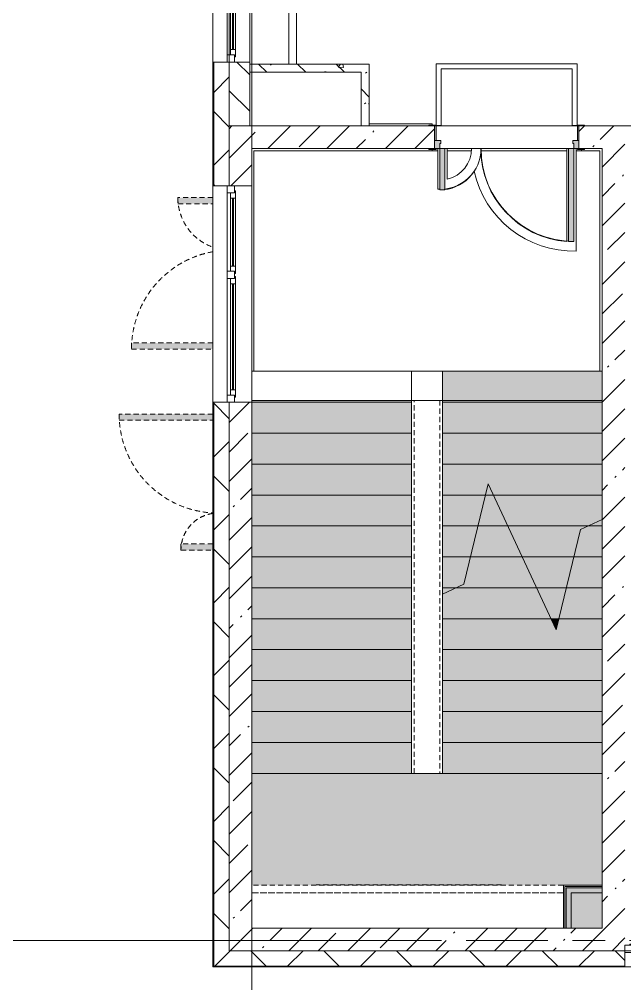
# Model space of a CAD drawing. Header units: millimetres. Extents: x 39815 to 261742, y -8553 to 29000.
# Drawn here: x 132584 to 138462, y -420 to 8935 of the extents above; entities that cross this region are included whole.
import ezdxf

# ---------------------------------------------------------------- set-up
doc = ezdxf.new("R2010")
doc.units = ezdxf.units.MM
doc.linetypes.add('200_ШТРИХ__ш1_п0_6_', pattern=[80, 50, -30])
doc.linetypes.add('Осевая', pattern=[1587.5, 317.5, -238.125, 793.75, -238.125])
for name, color, linetype, lineweight in [('A-DETL-MBND', 7, '200_ШТРИХ__ш1_п0_6_', 9), ('A-GLAZ-2', 7, 'Continuous', 5), ('A-WALL-2', 7, 'Continuous', 9), ('A-WALL-4', 7, 'Continuous', 5), ('I-WALL-3', 7, 'Continuous', 5), ('S-STRS', 7, 'Continuous', 5), ('S-STRS-MBND', 7, 'Continuous', 5), ('Оси', 7, 'Continuous', 9), ('Оси-2', 7, 'Осевая', 9)]:
    doc.layers.add(name, color=color, linetype=linetype, lineweight=lineweight)
for name, color, linetype, lineweight, true_color in [('A-DOOR-2', 7, 'Continuous', 5, 0xaaaaaa), ('A-DOOR-3', 7, 'Continuous', 5, 0xe2e2e2), ('A-DOOR-FRAM-2', 7, 'Continuous', 5, 0xe2e2e2), ('A-DOOR-FRAM-3', 7, 'Continuous', 5, 0xaaaaaa), ('A-FLOR-1', 7, 'Continuous', 5, 0xaaaaaa), ('I-WALL-2', 7, 'Continuous', 9, 0xe7e7e7), ('I-WALL-5', 7, 'Continuous', 5, 0x787878)]:
    doc.layers.add(name, color=color, linetype=linetype, lineweight=lineweight, true_color=true_color)
doc.layers.add('S-STRS-1', color=7, linetype='Continuous', lineweight=5, true_color=0xd7cdc4, transparency=1)
pattern_1 = [(45, (134731.94, 0), (-353.5534, 353.5534), []), (135, (134731.94, 0), (-353.5534, -353.5534), [])]
pattern_2 = [(45, (134731.94, 0), (-285.123, 285.123), []), (45, (135017.06, 0), (-285.123, 285.123), [504.031, -100.806, 16.764, -84.042])]
pattern_3 = [(135, (134731.94, 0), (-377.17, -377.17), [533.4, -88.9, 17.78, -88.9]), (135, (134731.94, 376.94), (-377.17, -377.17), []), (50, (134731.94, 0), (637.645, -55.787), [66.675, -733.425]), (355, (134731.94, 0), (-123.35, 668.7), [53.34, -586.74]), (100.451, (134785.1, -4.65), (514.3, 612.91), [56.665, -623.315]), (46.184, (134731.94, 177.8), (948.78, -147.15), [100.01, -1100.14]), (96.636, (134811, 165.5), (830.91, 866), [85, -934.97]), (351.184, (134731.9, 177.8), (830.92, 865.99), [80.01, -880.11]), (21, (134820.84, 133.35), (530.65, -357.928), [66.675, -733.425]), (326, (134820.84, 133.35), (216.31, 644.66), [53.34, -586.74]), (71.451, (134865.06, 103.5), (746.96, 286.724), [56.665, -623.315]), (37.5, (134731.94, 0), (10.8105, 295.9426), [16.764, -562.864, 16.764, -578.866, -588.962]), (37.5, (134731.94, 0), (10.8105, 295.9426), [-1175.258, 16.764, -572.198]), (7.5, (134731.94, 0), (233.869, 350.632), [16.764, -322.834, 16.764, -549.529, -224.472]), (7.5, (134731.94, 0), (233.869, 350.632), [-905.89, 16.764, -207.708]), (327.5, (134533.7, 0), (474.568, -20.051), [16.764, -205.486, 16.764, -676.656, -920.115]), (327.5, (134533.7, 0), (474.568, -20.051), [-915.67, 16.764, -903.35]), (317.5, (134444.8, 0), (518.452, 88.993), [16.764, -272.16, 16.764, -443.738, -653.415]), (317.5, (134444.8, 0), (518.452, 88.993), [-749.427, 16.764, -636.65])]

# ---------------------------------------------------------------- blocks, each defined once
blk = doc.blocks.new('120_Окно_СКБ_1Ст - 120_Окно_СКБ_1Ст 900х2500_h_-V144-Общий план 2 этажа с размещением фрагментов 2_8-2_11')
at = {"layer": 'A-GLAZ-2'}
for p, q in [((-450, -127), (-450, -57)), ((-450, -57), (-380, -57)), ((450, -57), (-450, -57)), ((-380, -57), (-380, -127)), ((380, -87), (-380, -87)), ((-380, -87), (-380, -127)), ((-330, -137), (-330, -87)), ((330, -137), (330, -87)), ((380, -127), (380, -57)), ((380, -57), (450, -57)), ((380, -127), (380, -87)), ((450, -57), (450, -127)), ((-380, -127), (-450, -127)), ((-450, -127), (-430, -127)), ((-380, -127), (-400, -127)), ((-400, -127), (-400, -137)), ((-400, -137), (400, -137)), ((400, -137), (-400, -137)), ((-330, -107), (330, -107)), ((330, -117), (-330, -117)), ((450, -127), (380, -127)), ((400, -127), (380, -127)), ((400, -137), (400, -127)), ((430, -127), (450, -127))]:
    blk.add_line(p, q, dxfattribs=at)
blk = doc.blocks.new('110_Дверь_СКБ_2Ст - Д-1 Лестничная клетка EIS60-24280000-Общий план 2 этажа с размещением фрагментов 2_8-2_11')
at = {"layer": 'A-DOOR-3'}
for points in [[(-637.5, 1010), (-637.5, 110), (-587.5, 110), (-587.5, 1010)], [(612.5, 510), (612.5, 110), (662.5, 110), (662.5, 510)], [(712.5, 30), (697.5, 30), (697.5, -110), (712.5, -110)]]:
    blk.add_hatch(color=256, dxfattribs=at).paths.add_polyline_path(points)
h = blk.add_hatch(color=256, dxfattribs=at)
h.paths.add_polyline_path([(662.5, 110), (662.5, 60), (652.5, 60), (652.5, 30), (712.5, 30), (712.5, 110)])
h.paths.add_polyline_path([(-637.5, 110), (-687.5, 110), (-687.5, 30), (-627.5, 30), (-627.5, 60), (-637.5, 60)])
at = {"layer": 'A-DOOR-FRAM-2'}
for points in [[(-742.5, 118), (-742.5, 110), (-672.5, 110), (-672.5, 118)], [(697.5, 118), (697.5, 110), (767.5, 110), (767.5, 118)], [(-672.5, 30), (-687.5, 30), (-687.5, -110), (-672.5, -110)], [(-672.5, -110), (-742.5, -110), (-742.5, -118), (-672.5, -118)], [(697.5, -110), (697.5, -118), (767.5, -118), (767.5, -110)]]:
    blk.add_hatch(color=256, dxfattribs=at).paths.add_polyline_path(points)
at = {"layer": 'A-DOOR-2'}
for p, q in [((-637.5, 1010), (-637.5, 110)), ((-587.5, 1010), (-637.5, 1010)), ((-587.5, 110), (-587.5, 1010)), ((662.5, 510), (612.5, 510)), ((612.5, 510), (612.5, 110)), ((662.5, 110), (662.5, 510)), ((-637.5, 110), (-587.5, 110)), ((612.5, 110), (662.5, 110))]:
    blk.add_line(p, q, dxfattribs=at)
for centre, radius, start, end in [((-637.5, 110), 900, 0, 90), ((662.5, 110), 400, 90, 180)]:
    blk.add_arc(centre, radius, start, end, dxfattribs=at)
at = {"layer": 'A-DOOR-FRAM-3'}
for p, q in [((-672.5, 118), (-742.5, 118)), ((-742.5, 118), (-742.5, 110)), ((-742.5, 110), (-672.5, 110)), ((-637.5, 110), (-687.5, 110)), ((-687.5, 110), (-687.5, 30)), ((-672.5, 110), (-672.5, 118)), ((-637.5, 60), (-637.5, 110)), ((662.5, 110), (662.5, 60)), ((712.5, 110), (662.5, 110)), ((767.5, 118), (697.5, 118)), ((697.5, 118), (697.5, 110)), ((697.5, 110), (767.5, 110)), ((712.5, 30), (712.5, 110)), ((767.5, 110), (767.5, 118)), ((-687.5, 30), (-627.5, 30)), ((-672.5, 30), (-687.5, 30)), ((-687.5, 30), (-687.5, -110)), ((-672.5, -110), (-672.5, 30)), ((-627.5, 60), (-637.5, 60)), ((-627.5, 30), (-627.5, 60)), ((662.5, 60), (652.5, 60)), ((652.5, 60), (652.5, 30)), ((652.5, 30), (712.5, 30)), ((712.5, 30), (697.5, 30)), ((697.5, 30), (697.5, -110)), ((712.5, -110), (712.5, 30)), ((-672.5, -110), (-742.5, -110)), ((-742.5, -110), (-742.5, -118)), ((-742.5, -118), (-672.5, -118)), ((-687.5, -110), (-672.5, -110)), ((-672.5, -118), (-672.5, -110)), ((697.5, -110), (712.5, -110)), ((767.5, -110), (697.5, -110)), ((697.5, -110), (697.5, -118)), ((697.5, -118), (767.5, -118)), ((767.5, -118), (767.5, -110))]:
    blk.add_line(p, q, dxfattribs=at)
blk = doc.blocks.new('120_Окно_СКБ_2Ст - 120_Окно_СКБ_2Ст 2100х2500 _мал створка справа_-22445857-Общий план 2 этажа с размещением фрагментов 2_8-2_11')
at = {"layer": 'A-GLAZ-2'}
for p, q in [((-1050, -127), (-1050, -57)), ((-1050, -57), (-980, -57)), ((1050, -57), (-1050, -57)), ((-980, -57), (-980, -127)), ((150, -87), (-980, -87)), ((-980, -87), (-980, -127)), ((-930, -137), (-930, -87)), ((100, -137), (100, -87)), ((150, -127), (150, -57)), ((150, -57), (220, -57)), ((150, -127), (150, -87)), ((220, -57), (220, -127)), ((980, -87), (220, -87)), ((220, -87), (220, -127)), ((270, -137), (270, -87)), ((930, -137), (930, -87)), ((980, -127), (980, -57)), ((980, -57), (1050, -57)), ((980, -127), (980, -87)), ((1050, -57), (1050, -127)), ((-980, -127), (-1050, -127)), ((-1050, -127), (-1000, -127)), ((-980, -127), (-1000, -127)), ((-1000, -127), (-1000, -137)), ((-1000, -137), (170, -137)), ((170, -137), (-1000, -137)), ((-930, -107), (100, -107)), ((100, -117), (-930, -117)), ((220, -127), (150, -127)), ((170, -127), (150, -127)), ((170, -127), (200, -127)), ((170, -137), (170, -127)), ((220, -127), (200, -127)), ((200, -127), (200, -137)), ((200, -137), (1000, -137)), ((1000, -137), (200, -137)), ((270, -107), (930, -107)), ((930, -117), (270, -117)), ((1050, -127), (980, -127)), ((1000, -127), (980, -127)), ((1000, -127), (1050, -127)), ((1000, -137), (1000, -127))]:
    blk.add_line(p, q, dxfattribs=at)
blk = doc.blocks.new('120_Окно_СКБ_2Ст - 120_Окно_СКБ_2Ст 2100х2400 _мал створка справа_-22446225-Общий план 2 этажа с размещением фрагментов 2_8-2_11')
at = {"layer": 'A-GLAZ-2'}
for p, q in [((-1050, -127), (-1050, -57)), ((-1050, -57), (-980, -57)), ((1050, -57), (-1050, -57)), ((-980, -57), (-980, -127)), ((150, -87), (-980, -87)), ((-980, -87), (-980, -127)), ((-930, -137), (-930, -87)), ((100, -137), (100, -87)), ((150, -127), (150, -57)), ((150, -57), (220, -57)), ((150, -127), (150, -87)), ((220, -57), (220, -127)), ((980, -87), (220, -87)), ((220, -87), (220, -127)), ((270, -137), (270, -87)), ((930, -137), (930, -87)), ((980, -127), (980, -57)), ((980, -57), (1050, -57)), ((980, -127), (980, -87)), ((1050, -57), (1050, -127)), ((-980, -127), (-1050, -127)), ((-1050, -127), (-1000, -127)), ((-980, -127), (-1000, -127)), ((-1000, -127), (-1000, -137)), ((-1000, -137), (170, -137)), ((170, -137), (-1000, -137)), ((-930, -107), (100, -107)), ((100, -117), (-930, -117)), ((220, -127), (150, -127)), ((170, -127), (150, -127)), ((170, -127), (200, -127)), ((170, -137), (170, -127)), ((220, -127), (200, -127)), ((200, -127), (200, -137)), ((200, -137), (1000, -137)), ((1000, -137), (200, -137)), ((270, -107), (930, -107)), ((930, -117), (270, -117)), ((1050, -127), (980, -127)), ((1000, -127), (980, -127)), ((1000, -127), (1050, -127)), ((1000, -137), (1000, -127))]:
    blk.add_line(p, q, dxfattribs=at)
blk = doc.blocks.new('110_Дверь_СКБ_2Ст_Наружная - ДН-1_л__ Двухстворчатая 1350 х3200 _ЛК_ в свету с верхним остеклением 2-22796854-Общий план 2 этажа с размещением фрагментов 2_8-2_11')
at = {"layer": 'A-DETL-MBND'}
for points in [[(-715.5, 869), (-715.5, 79), (-655.5, 79), (-655.5, 869)], [(694.5, 419), (694.5, 79), (754.5, 79), (754.5, 419), (729.8, 419)]]:
    blk.add_hatch(color=256, dxfattribs=at).paths.add_polyline_path(points)
for p, q in [((-715.5, 869), (-715.5, 79)), ((-655.5, 869), (-715.5, 869)), ((-655.5, 79), (-655.5, 869)), ((754.5, 419), (694.5, 419)), ((694.5, 419), (694.5, 79)), ((754.5, 79), (754.5, 419))]:
    blk.add_line(p, q, dxfattribs=at)
for centre, radius, start, end in [((-715.5, -91), 960, 10.26296, 90), ((754.5, -91), 510, 90, 160.40155)]:
    blk.add_arc(centre, radius, start, end, dxfattribs=at)
blk = doc.blocks.new('110_Дверь_СКБ_2Ст_Наружная - ДН-3_л__ Двухстворчатая 1200 х3200 из подвала EI30-23666533-Общий план 2 этажа с размещением фрагментов 2_8-2_11')
at = {"layer": 'A-DETL-MBND'}
for points in [[(619.5, 989), (619.5, 79), (679.5, 79), (679.5, 989)], [(-640.5, 79), (-580.5, 79), (-580.5, 389), (-640.5, 389)]]:
    blk.add_hatch(color=256, dxfattribs=at).paths.add_polyline_path(points)
for p, q in [((679.5, 989), (619.5, 989)), ((619.5, 989), (619.5, 79)), ((679.5, 79), (679.5, 989)), ((-640.5, 389), (-640.5, 79)), ((-580.5, 389), (-640.5, 389)), ((-580.5, 79), (-580.5, 389))]:
    blk.add_line(p, q, dxfattribs=at)
for centre, radius, start, end in [((679.5, 29), 960, 90, 176.98148), ((-640.5, 29), 360, 8.16602, 90)]:
    blk.add_arc(centre, radius, start, end, dxfattribs=at)
blk = doc.blocks.new('Съемный металлический экран с перфорацией - E1-31419150-Общий план 2 этажа с размещением фрагментов 2_8-2_11')
at = {"layer": 'A-DETL-MBND'}
h = blk.add_hatch(dxfattribs=at)
h.set_pattern_fill('FP_177', color=256, style=0, pattern_type=2)
h.set_pattern_definition([(0, (-641.03, -520), (0, 254), [68.06, -371.882]), (60, (-514.03, -485.97), (-219.97, 127), [68.06, -371.882]), (120, (-480, -358.97), (-219.97, -127), [68.06, -371.88]), (30, (-572.97, -520), (-5e-05, 508), [68.06, -439.94]), (30, (-699.97, -300.03), (-5e-05, 508), [68.06, -439.94]), (150, (-641.03, -520), (-439.94, -254), [68.06, -439.94]), (150, (-514.03, -300.03), (-439.94, -254), [68.06, -439.94]), (90, (-480, -427.03), (-439.94, 254), [68.06, -439.94]), (90, (-734, -427.03), (-439.94, 254), [68.06, -439.94])])
h.paths.add_polyline_path([(1800, 15), (1800, 20), (0, 15)])
blk.add_line((1800, 20), (0, 20), dxfattribs=at)
blk = doc.blocks.new('Зашивка приборов отопления15 - Зашивка приборов отопления-33281080-Общий план 2 этажа с размещением фрагментов 2_8-2_11')
at = {"layer": 'A-DETL-MBND'}
for p, q in [((3135, 535), (110, 535)), ((3135, 460), (110, 460)), ((110, 460), (3135, 460))]:
    blk.add_line(p, q, dxfattribs=at)
blk = doc.blocks.new('Зашивка приборов отопления42 - Зашивка приборов отопления-33374801-Общий план 2 этажа с размещением фрагментов 2_8-2_11')
at = {"layer": 'A-WALL-4'}
for p, q in [((37471.9, 23439), (35371.9, 23439)), ((37471.9, 23079), (37471.9, 23439)), ((35371.9, 23079), (37471.9, 23079)), ((37471.9, 23079), (35371.9, 23079)), ((37471.9, 23004), (37471.9, 23079)), ((35371.9, 23004), (37471.9, 23004))]:
    blk.add_line(p, q, dxfattribs=at)

msp = doc.modelspace()

# ---------------------------------------------------------------- hatches: boundary and pattern name
at = {"layer": 'A-WALL-4'}
h = msp.add_hatch(dxfattribs=at)
h.set_pattern_fill('FP_61', color=256, style=0, pattern_type=2)
h.set_pattern_definition(pattern_1)
h.paths.add_polyline_path([(134621.9, -100), (134621.9, 5220), (134471.9, 5220), (134471.9, -100)])
h.paths.add_polyline_path([(134471.9, 7320), (134621.9, 7320), (134621.9, 8520), (134471.9, 8520), (134471.9, 7720.6)])
h.paths.add_polyline_path([(134621.9, 10620), (134621.9, 11520), (134471.9, 11520), (134471.9, 10620)])
h.paths.add_polyline_path([(134621.9, 13120), (134621.9, 15350), (134471.9, 15350), (134471.9, 13120)])
h = msp.add_hatch(dxfattribs=at)
h.set_pattern_fill('FP_71', color=256, style=0, pattern_type=2)
h.set_pattern_definition([(135, (134731.94, 0), (-176.7767, -176.7767), [])])
h.paths.add_polyline_path([(134821.9, 7900), (134821.9, 8520), (134621.9, 8520), (134621.9, 7900)])
h.paths.add_polyline_path([(134621.9, 10620), (134821.9, 10620), (134821.9, 10900), (134621.9, 10900)])
h.paths.add_polyline_path([(134679.1, 11400), (134821.9, 11400), (134821.9, 11520), (134621.9, 11520), (134621.9, 11400)])
h.paths.add_polyline_path([(134821.9, 13120), (134821.9, 14700), (134621.9, 14700), (134621.9, 13120)])
h = msp.add_hatch(dxfattribs=at)
h.set_pattern_fill('FP_61', color=256, style=0, pattern_type=2)
h.set_pattern_definition(pattern_1)
h.paths.add_polyline_path([(210431.9, -250), (210431.9, -100), (206291.9, -100), (206291.9, -250), (210201.6, -250)])
h.paths.add_polyline_path([(204105.3, -250), (205391.9, -250), (205391.9, -100), (201791.9, -100), (201791.9, -250), (201888.5, -250)])
h.paths.add_polyline_path([(195641.9, -250), (196791.9, -250), (196791.9, -100), (195641.9, -100)])
h.paths.add_polyline_path([(193541.9, -250), (193541.9, -100), (192791.9, -100), (192791.9, -250), (193021.1, -250)])
h.paths.add_polyline_path([(199891.9, -250), (200891.9, -250), (200891.9, -100), (199891.9, -100)])
h.paths.add_polyline_path([(191641.9, -250), (191891.9, -250), (191891.9, -100), (191141.9, -100), (191141.9, -250), (191358.4, -250)])
h.paths.add_polyline_path([(188033.2, -250), (188041.9, -250), (188041.9, -100), (186641.9, -100), (186641.9, -250), (187479, -250)])
h.paths.add_polyline_path([(182491.1, -250), (183541.9, -250), (183541.9, -100), (182141.9, -100), (182141.9, -250)])
h.paths.add_polyline_path([(179720, -250), (180041.9, -250), (180041.9, -100), (179668.3, -100), (179668.3, -250)])
h.paths.add_polyline_path([(177503.2, -250), (178768.3, -250), (178768.3, -100), (177391.9, -100), (177391.9, -250)])
h.paths.add_polyline_path([(168601.9, -250), (168601.9, -100), (167741.9, -100), (167741.9, -250), (168081.6, -250)])
h.paths.add_polyline_path([(169501.9, -250), (170621.9, -250), (170621.9, -100), (169501.9, -100)])
h.paths.add_polyline_path([(165310.5, -250), (165641.9, -250), (165641.9, -100), (163941.7, -100), (163941.7, -250), (164756.3, -250)])
h.paths.add_polyline_path([(172721.9, -250), (174291.9, -250), (174291.9, -100), (172721.9, -100)])
h.paths.add_polyline_path([(150841.9, -250), (151991.9, -250), (151991.9, -100), (150841.9, -100)])
h.paths.add_polyline_path([(160876.8, -250), (161141.7, -250), (161141.7, -100), (159541.9, -100), (159541.9, -250), (160322.6, -250)])
h.paths.add_polyline_path([(152891.9, -250), (153541.9, -250), (153541.9, -100), (152891.9, -100)])
h.paths.add_polyline_path([(156341.9, -250), (157441.9, -250), (157441.9, -100), (156341.9, -100)])
h.paths.add_polyline_path([(137600, -250), (138461.9, -250), (138461.9, -100), (134471.9, -100), (134471.9, -250)])
h.paths.add_polyline_path([(147741.9, -250), (147741.9, -100), (146391.9, -100), (146391.9, -250), (147575.8, -250)])
h.paths.add_polyline_path([(143291.9, -250), (143291.9, -100), (139361.9, -100), (139361.9, -250), (143142.1, -250)])
at = {"layer": 'I-WALL-2'}
for points in [[(138241.9, 460), (138241.9, 510), (137891.9, 510), (137891.9, 460), (138154.2, 460)], [(137941.9, 120), (137941.9, 460), (137891.9, 460), (137891.9, 120)]]:
    msp.add_hatch(color=256, dxfattribs=at).paths.add_polyline_path(points)
at = {"layer": 'I-WALL-3'}
h = msp.add_hatch(dxfattribs=at)
h.set_pattern_fill('FP_69', color=256, style=0, pattern_type=2)
h.set_pattern_definition(pattern_2)
h.paths.add_polyline_path([(134621.9, -100), (134841.9, -100), (134841.9, 5220), (134621.9, 5220), (134621.9, 696.2)])
h.paths.add_polyline_path([(134841.9, 7320), (134841.9, 7900), (134621.9, 7900), (134621.9, 7320), (134828.9, 7320)])
h = msp.add_hatch(dxfattribs=at)
h.set_pattern_fill('FP_69', color=256, style=0, pattern_type=2)
h.set_pattern_definition(pattern_2)
h.paths.add_polyline_path([(136561.9, 7680), (136616.9, 7680), (136616.9, 7900), (134841.9, 7900), (134841.9, 7680), (136491.6, 7680)])
h.paths.add_polyline_path([(138241.9, 7680), (138241.9, 7900), (138016.9, 7900), (138016.9, 7680), (138154.2, 7680)])
h = msp.add_hatch(dxfattribs=at)
h.set_pattern_fill('FP_69', color=256, style=0, pattern_type=2)
h.set_pattern_definition(pattern_2)
h.paths.add_polyline_path([(138241.9, -100), (138461.9, -100), (138461.9, 7900), (138241.9, 7900), (138241.9, 120)])
h = msp.add_hatch(dxfattribs=at)
h.set_pattern_fill('FP_69', color=256, style=0, pattern_type=2)
h.set_pattern_definition(pattern_2)
h.paths.add_polyline_path([(138241.9, -100), (138241.9, 120), (134841.9, 120), (134841.9, -100), (138154.2, -100)])
at = {"layer": 'I-WALL-5'}
h = msp.add_hatch(dxfattribs=at)
h.set_pattern_fill('FP_78', color=256, style=0, pattern_type=2)
h.set_pattern_definition(pattern_3)
h.paths.add_polyline_path([(135901.9, 8420), (135981.9, 8420), (135981.9, 8500), (134821.9, 8500), (134821.9, 8420), (135383.1, 8420)])
h = msp.add_hatch(dxfattribs=at)
h.set_pattern_fill('FP_78', color=256, style=0, pattern_type=2)
h.set_pattern_definition(pattern_3)
h.paths.add_polyline_path([(135981.9, 7900), (135981.9, 8420), (135901.9, 8420), (135901.9, 7900)])
at = {"layer": 'S-STRS-1'}
for points in [[(136691.9, 5220), (138241.9, 5220), (138241.9, 5520), (136691.9, 5520)], [(136391.9, 5220), (136391.9, 5237.9), (134841.9, 5237.9), (134841.9, 5220), (135383.1, 5220)], [(136391.9, 4920), (136391.9, 5220), (134841.9, 5220), (134841.9, 4920), (135383.1, 4920)], [(137600, 5220), (138241.9, 5220), (138241.9, 5237.9), (136691.9, 5237.9), (136691.9, 5220)], [(138241.9, 4920), (138241.9, 5220), (136691.9, 5220), (136691.9, 4920), (137600, 4920)], [(138241.9, 4920), (138241.9, 5220), (136691.9, 5220), (136691.9, 4920), (137600, 4920)], [(136391.9, 4620), (136391.9, 4920), (134841.9, 4920), (134841.9, 4620), (135383.1, 4620)], [(137600, 4620), (138241.9, 4620), (138241.9, 4920), (136691.9, 4920), (136691.9, 4620), (137187.2, 4620)], [(137600, 4620), (138241.9, 4620), (138241.9, 4920), (136691.9, 4920), (136691.9, 4620), (137187.2, 4620)], [(136391.9, 4320), (136391.9, 4620), (134841.9, 4620), (134841.9, 4320), (135383.1, 4320)], [(136691.9, 4320), (137110.5, 4320), (137136.8, 4428.1), (137187.2, 4320), (138241.9, 4320), (138241.9, 4620), (136691.9, 4620)], [(137110.5, 4320), (138241.9, 4320), (138241.9, 4620), (136691.9, 4620), (136691.9, 4320), (137037.6, 4320)], [(135383.1, 4020), (136391.9, 4020), (136391.9, 4320), (134841.9, 4320), (134841.9, 4020)], [(137327, 4020), (138241.9, 4020), (138241.9, 4320), (136691.9, 4320), (136691.9, 4020), (137187.2, 4020)], [(136391.9, 3720), (136391.9, 4020), (134841.9, 4020), (134841.9, 3720), (135383.1, 3720)], [(137969.2, 3720), (138241.9, 3720), (138241.9, 4020), (136691.9, 4020), (136691.9, 3720), (137606.8, 3720)], [(136391.9, 3420), (136391.9, 3720), (134841.9, 3720), (134841.9, 3420), (135383.1, 3420)], [(136691.9, 3420), (138241.9, 3420), (138241.9, 3720), (136691.9, 3720), (136691.9, 3455.9)], [(135383.1, 3120), (136391.9, 3120), (136391.9, 3420), (134841.9, 3420), (134841.9, 3120)], [(136900.5, 3120), (138241.9, 3120), (138241.9, 3420), (136691.9, 3420), (136691.9, 3120), (136823.6, 3120)], [(134841.9, 2820), (136391.9, 2820), (136391.9, 3120), (134841.9, 3120)], [(137606.8, 2820), (138241.9, 2820), (138241.9, 3120), (136691.9, 3120), (136691.9, 2820), (137600, 2820)], [(137797.1, 3011.9), (137823.4, 3120), (137746.7, 3120)], [(135383.1, 2520), (136391.9, 2520), (136391.9, 2820), (134841.9, 2820), (134841.9, 2520)], [(136691.9, 2520), (138241.9, 2520), (138241.9, 2820), (136691.9, 2820)], [(136391.9, 2220), (136391.9, 2520), (134841.9, 2520), (134841.9, 2220), (135383.1, 2220)], [(136691.9, 2220), (138241.9, 2220), (138241.9, 2520), (136691.9, 2520)], [(136391.9, 1920), (136391.9, 2220), (134841.9, 2220), (134841.9, 1920), (135383.1, 1920)], [(136691.9, 1920), (138241.9, 1920), (138241.9, 2220), (136691.9, 2220)], [(136391.9, 1620), (136391.9, 1920), (134841.9, 1920), (134841.9, 1620), (135383.1, 1620)], [(138241.9, 1620), (138241.9, 1920), (136691.9, 1920), (136691.9, 1620), (137600, 1620)]]:
    msp.add_hatch(color=256, dxfattribs=at).paths.add_polyline_path(points)
h = msp.add_hatch(color=256, dxfattribs=at)
h.paths.add_polyline_path([(138110.3, 4020), (138241.9, 4081.4), (138241.9, 4320), (137187.2, 4320), (137327, 4020), (138033.4, 4020)])
h.paths.add_polyline_path([(137037.6, 4020), (137110.5, 4320), (136691.9, 4320), (136691.9, 4020), (136964.7, 4020)])
h = msp.add_hatch(color=256, dxfattribs=at)
h.paths.add_polyline_path([(136691.9, 3720), (136964.7, 3720), (137037.6, 4020), (136691.9, 4020)])
h.paths.add_polyline_path([(137606.8, 3720), (137969.2, 3720), (138033.4, 3984.1), (138110.3, 4020), (137327, 4020), (137466.9, 3720), (137600, 3720)])
h = msp.add_hatch(color=256, dxfattribs=at)
h.paths.add_polyline_path([(137746.7, 3420), (137896.3, 3420), (137969.2, 3720), (137466.9, 3720), (137606.8, 3420)])
h.paths.add_polyline_path([(136691.9, 3420), (136823.6, 3420), (136900.5, 3455.9), (136964.7, 3720), (136691.9, 3720)])
h = msp.add_hatch(color=256, dxfattribs=at)
h.paths.add_polyline_path([(137823.4, 3120), (137896.3, 3420), (137606.8, 3420), (137746.7, 3120)])
h.paths.add_polyline_path([(136691.9, 3358.6), (136823.6, 3420), (136691.9, 3420)])
h = msp.add_hatch(color=256, dxfattribs=at)
h.paths.add_polyline_path([(138241.9, 120), (138239.6, 460), (137941.9, 460), (137941.9, 120), (138229.2, 120)])
h.paths.add_polyline_path([(138241.9, 535), (138241.9, 1620), (134841.9, 1620), (134841.9, 535), (138237.5, 535)])

# ---------------------------------------------------------------- linework, layer by layer
at = {"layer": 'A-DETL-MBND'}
for p, q in [((136416.9, 1620), (136416.9, 5237.9)), ((136666.9, 5237.9), (136666.9, 1620)), ((136416.9, 1620), (136666.9, 1620))]:
    msp.add_line(p, q, dxfattribs=at)
at = {"layer": 'A-FLOR-1'}
for p, q in [((136631.6, 8503.9), (136631.6, 7908)), ((138001.5, 8503.9), (136631.6, 8503.9)), ((136681.6, 7903.9), (136681.6, 8453.9)), ((136681.6, 8453.9), (137951.5, 8453.9)), ((137951.5, 8453.9), (137951.5, 7903.9)), ((138001.5, 7903.9), (138001.5, 8503.9)), ((135981.9, 7920), (136591.9, 7920)), ((136591.9, 7920), (136591.9, 7908)), ((136631.9, 7903.9), (136681.6, 7903.9)), ((137951.5, 7903.9), (138001.5, 7903.9)), ((136591.9, 7672), (136591.9, 7659)), ((136648.8, 7680), (136648.8, 7285.7)), ((136738.8, 7680.2), (136666.9, 7680.2)), ((136738.8, 7383), (136738.8, 7680.2)), ((137064.9, 7680.2), (136974.9, 7680.2)), ((137966.9, 7680.2), (137899.9, 7680.2)), ((137899.9, 7680.2), (137899.9, 6777.9)), ((137989.9, 6685.4), (137989.9, 7680)), ((138041.9, 7659), (138041.9, 7672)), ((136648.8, 7659), (134861.9, 7659)), ((134861.9, 7659), (134861.9, 5520)), ((136738.8, 7659), (136972.9, 7659)), ((137066.1, 7659), (137899.9, 7659)), ((138220.9, 7659), (137989.9, 7659)), ((138220.9, 5520), (138220.9, 7659)), ((134861.9, 5520), (138220.9, 5520)), ((134841.9, 5237.9), (138241.9, 5237.9))]:
    msp.add_line(p, q, dxfattribs=at)
for centre, radius, start, end in [((136669.9, 7680.2), 305, 283.0427, 0), ((137969.9, 7680.2), 905, 180, 265.56313), ((136669.9, 7680.2), 395, 276.84991, 326.45952), ((137969.9, 7680.2), 995, 192.67054, 271.1511), ((136669.9, 7680.2), 395, 266.92799, 269.56999)]:
    msp.add_arc(centre, radius, start, end, dxfattribs=at)
at = {"layer": 'A-WALL-2'}
for p, q in [((134468.9, 8520), (134468.9, 7320)), ((134471.9, 8520), (134471.9, 7320)), ((134621.9, 8520), (134621.9, 7320)), ((134821.9, 8500), (134821.9, 8420)), ((134621.9, 7900), (134821.9, 7900)), ((135901.9, 7900), (135981.9, 7900)), ((134468.9, 5220), (134468.9, -253)), ((134471.9, 5220), (134471.9, -250)), ((134621.9, 5220), (134621.9, -100)), ((137879.4, 522.5), (138241.9, 522.5)), ((137879.4, 120), (137879.4, 522.5)), ((137891.9, 510), (138241.9, 510)), ((137891.9, 120), (137891.9, 510)), ((138241.9, 460), (138241.9, 535)), ((137866.9, 120), (137941.9, 120)), ((134468.9, -253), (138461.9, -253)), ((134471.9, -250), (138461.9, -250))]:
    msp.add_line(p, q, dxfattribs=at)
at = {"layer": 'A-WALL-4'}
for p, q in [((134463.9, 15358), (134463.9, -258)), ((134821.9, 10900), (134821.9, 8500)), ((134821.9, 8520), (134463.9, 8520)), ((134821.9, 7900), (134821.9, 8420)), ((134463.9, 7320), (134621.9, 7320)), ((134621.9, 5220), (134463.9, 5220)), ((156641.9, -100), (134621.9, -100)), ((138461.9, -258), (138461.9, -100)), ((134463.9, -258), (159541.9, -258))]:
    msp.add_line(p, q, dxfattribs=at)
at = {"layer": 'I-WALL-3'}
for p, q in [((134621.9, 8520), (134621.9, 10620)), ((134841.9, 10620), (134841.9, 8500)), ((135981.9, 8500), (134821.9, 8500)), ((134821.9, 8420), (135901.9, 8420)), ((134841.9, 8420), (134841.9, 7900)), ((135901.9, 8420), (135901.9, 7900)), ((135981.9, 7900), (135981.9, 8500)), ((135901.9, 7900), (134821.9, 7900)), ((136561.9, 7900), (135981.9, 7900)), ((136631.9, 7900), (138001.9, 7900)), ((138761.9, 7900), (138071.9, 7900)), ((134841.9, 120), (134841.9, 7680)), ((134841.9, 7680), (136561.9, 7680)), ((136974.9, 7680), (136738.8, 7680)), ((137899.9, 7680), (137064.6, 7680)), ((138071.9, 7680), (138241.9, 7680)), ((138241.9, 7680), (138241.9, 535)), ((134621.9, 7320), (134841.9, 7320)), ((134841.9, 5220), (134621.9, 5220)), ((138241.9, 535), (137866.9, 535)), ((137866.9, 535), (137866.9, 120)), ((137941.9, 460), (138241.9, 460)), ((137941.9, 120), (137941.9, 460)), ((138241.9, 460), (138241.9, 120)), ((137866.9, 120), (134841.9, 120)), ((138241.9, 120), (137941.9, 120))]:
    msp.add_line(p, q, dxfattribs=at)
at = {"layer": 'S-STRS'}
for p, q in [((134841.9, 5520), (136391.9, 5520)), ((138241.9, 5520), (136691.9, 5520)), ((136691.9, 5520), (136691.9, 5220)), ((138241.9, 5520), (136691.9, 5520)), ((134841.9, 5220), (136391.9, 5220)), ((134841.9, 5220), (136391.9, 5220)), ((136391.9, 5220), (136391.9, 5237.9)), ((136391.9, 4920), (136391.9, 5220)), ((136691.9, 5237.9), (136691.9, 5220)), ((136691.9, 5220), (136691.9, 4920)), ((138241.9, 5220), (136691.9, 5220)), ((138241.9, 5220), (136691.9, 5220)), ((136691.9, 5220), (136691.9, 4920)), ((138241.9, 5220), (136691.9, 5220)), ((138241.9, 5220), (136691.9, 5220)), ((134841.9, 4920), (136391.9, 4920)), ((134841.9, 4920), (136391.9, 4920)), ((136391.9, 4620), (136391.9, 4920)), ((136691.9, 4920), (136691.9, 4620)), ((138241.9, 4920), (136691.9, 4920)), ((138241.9, 4920), (136691.9, 4920)), ((136691.9, 4920), (136691.9, 4620)), ((138241.9, 4920), (136691.9, 4920)), ((138241.9, 4920), (136691.9, 4920)), ((134841.9, 4620), (136391.9, 4620)), ((134841.9, 4620), (136391.9, 4620)), ((136391.9, 4320), (136391.9, 4620)), ((136691.9, 4620), (136691.9, 4320)), ((138241.9, 4620), (136691.9, 4620)), ((138241.9, 4620), (136691.9, 4620)), ((136691.9, 4620), (136691.9, 4320)), ((138241.9, 4620), (136691.9, 4620)), ((138241.9, 4620), (136691.9, 4620)), ((134841.9, 4320), (136391.9, 4320)), ((134841.9, 4320), (136391.9, 4320)), ((136391.9, 4020), (136391.9, 4320)), ((136691.9, 4320), (136691.9, 4020)), ((137110.5, 4320), (136691.9, 4320)), ((137110.5, 4320), (136691.9, 4320)), ((136691.9, 4320), (136691.9, 4020)), ((137110.5, 4320), (136691.9, 4320)), ((137110.5, 4320), (136691.9, 4320)), ((137187.2, 4320), (137110.5, 4320)), ((137187.2, 4320), (137110.5, 4320)), ((138241.9, 4320), (137187.2, 4320)), ((138241.9, 4320), (137187.2, 4320)), ((138241.9, 4320), (137187.2, 4320)), ((138241.9, 4320), (137187.2, 4320)), ((134841.9, 4020), (136391.9, 4020)), ((134841.9, 4020), (136391.9, 4020)), ((136391.9, 3720), (136391.9, 4020)), ((136691.9, 4020), (136691.9, 3720)), ((137037.6, 4020), (136691.9, 4020)), ((137037.6, 4020), (136691.9, 4020)), ((136691.9, 4020), (136691.9, 3720)), ((137037.6, 4020), (136691.9, 4020)), ((137037.6, 4020), (136691.9, 4020)), ((137327, 4020), (137037.6, 4020)), ((137327, 4020), (137037.6, 4020)), ((138110.3, 4020), (137327, 4020)), ((138110.3, 4020), (137327, 4020)), ((138110.3, 4020), (137327, 4020)), ((138110.3, 4020), (137327, 4020)), ((138241.9, 4020), (138110.3, 4020)), ((138241.9, 4020), (138110.3, 4020)), ((134841.9, 3720), (136391.9, 3720)), ((134841.9, 3720), (136391.9, 3720)), ((136391.9, 3420), (136391.9, 3720)), ((136691.9, 3720), (136691.9, 3420)), ((136964.7, 3720), (136691.9, 3720)), ((136964.7, 3720), (136691.9, 3720)), ((136691.9, 3720), (136691.9, 3420)), ((136964.7, 3720), (136691.9, 3720)), ((136964.7, 3720), (136691.9, 3720)), ((137466.9, 3720), (136964.7, 3720)), ((137466.9, 3720), (136964.7, 3720)), ((137969.2, 3720), (137466.9, 3720)), ((137969.2, 3720), (137466.9, 3720)), ((137969.2, 3720), (137466.9, 3720)), ((137969.2, 3720), (137466.9, 3720)), ((138241.9, 3720), (137969.2, 3720)), ((138241.9, 3720), (137969.2, 3720)), ((134841.9, 3420), (136391.9, 3420)), ((134841.9, 3420), (136391.9, 3420)), ((136391.9, 3120), (136391.9, 3420)), ((136691.9, 3420), (136691.9, 3358.6)), ((136823.6, 3420), (136691.9, 3420)), ((136823.6, 3420), (136691.9, 3420)), ((136691.9, 3420), (136691.9, 3358.6)), ((136823.6, 3420), (136691.9, 3420)), ((136823.6, 3420), (136691.9, 3420)), ((137606.8, 3420), (136823.6, 3420)), ((137606.8, 3420), (136823.6, 3420)), ((137896.3, 3420), (137606.8, 3420)), ((137896.3, 3420), (137606.8, 3420)), ((137896.3, 3420), (137606.8, 3420)), ((137896.3, 3420), (137606.8, 3420)), ((138241.9, 3420), (137896.3, 3420)), ((138241.9, 3420), (137896.3, 3420)), ((136691.9, 3358.6), (136691.9, 3120)), ((134841.9, 3120), (136391.9, 3120)), ((134841.9, 3120), (136391.9, 3120)), ((136391.9, 2820), (136391.9, 3120)), ((136691.9, 3120), (136691.9, 2820)), ((137746.7, 3120), (136691.9, 3120)), ((137746.7, 3120), (136691.9, 3120)), ((137823.4, 3120), (137746.7, 3120)), ((137823.4, 3120), (137746.7, 3120)), ((137823.4, 3120), (137746.7, 3120)), ((137823.4, 3120), (137746.7, 3120)), ((138241.9, 3120), (137823.4, 3120)), ((138241.9, 3120), (137823.4, 3120)), ((134841.9, 2820), (136391.9, 2820)), ((134841.9, 2820), (136391.9, 2820)), ((136391.9, 2520), (136391.9, 2820)), ((136691.9, 2820), (136691.9, 2520)), ((138241.9, 2820), (136691.9, 2820)), ((138241.9, 2820), (136691.9, 2820)), ((134841.9, 2520), (136391.9, 2520)), ((134841.9, 2520), (136391.9, 2520)), ((136391.9, 2220), (136391.9, 2520)), ((136691.9, 2520), (136691.9, 2220)), ((138241.9, 2520), (136691.9, 2520)), ((138241.9, 2520), (136691.9, 2520)), ((134841.9, 2220), (136391.9, 2220)), ((134841.9, 2220), (136391.9, 2220)), ((136391.9, 1920), (136391.9, 2220)), ((136691.9, 2220), (136691.9, 1920)), ((138241.9, 2220), (136691.9, 2220)), ((138241.9, 2220), (136691.9, 2220)), ((134841.9, 1920), (136391.9, 1920)), ((134841.9, 1920), (136391.9, 1920)), ((136391.9, 1620), (136391.9, 1920)), ((136691.9, 1920), (136691.9, 1620)), ((138241.9, 1920), (136691.9, 1920)), ((138241.9, 1920), (136691.9, 1920)), ((134841.9, 1620), (136391.9, 1620)), ((134841.9, 1620), (136391.9, 1620)), ((136691.9, 1620), (136391.9, 1620)), ((138241.9, 1620), (136691.9, 1620)), ((138241.9, 1620), (136691.9, 1620))]:
    msp.add_line(p, q, dxfattribs=at)
at = {"layer": 'S-STRS-MBND'}
for p, q in [((134841.9, 5520), (136391.9, 5520)), ((134841.9, 1620), (134841.9, 5520)), ((136391.9, 1620), (136391.9, 5520)), ((134841.9, 5220), (136391.9, 5220)), ((134841.9, 5220), (136391.9, 5220)), ((134841.9, 4920), (136391.9, 4920)), ((134841.9, 4920), (136391.9, 4920)), ((134841.9, 4620), (136391.9, 4620)), ((134841.9, 4620), (136391.9, 4620)), ((136900.5, 3455.9), (137136.8, 4428.1)), ((137136.8, 4428.1), (137797.1, 3011.9)), ((134841.9, 4320), (136391.9, 4320)), ((134841.9, 4320), (136391.9, 4320)), ((137187.2, 4320), (137110.5, 4320)), ((137187.2, 4320), (137110.5, 4320)), ((138033.4, 3984.1), (138241.9, 4081.4)), ((134841.9, 4020), (136391.9, 4020)), ((134841.9, 4020), (136391.9, 4020)), ((137327, 4020), (137037.6, 4020)), ((137327, 4020), (137037.6, 4020)), ((137797.1, 3011.9), (138033.4, 3984.1)), ((138241.9, 4020), (138110.3, 4020)), ((138241.9, 4020), (138110.3, 4020)), ((134841.9, 3720), (136391.9, 3720)), ((134841.9, 3720), (136391.9, 3720)), ((137466.9, 3720), (136964.7, 3720)), ((137466.9, 3720), (136964.7, 3720)), ((138241.9, 3720), (137969.2, 3720)), ((138241.9, 3720), (137969.2, 3720)), ((134841.9, 3420), (136391.9, 3420)), ((134841.9, 3420), (136391.9, 3420)), ((136691.9, 3358.6), (136900.5, 3455.9)), ((137606.8, 3420), (136823.6, 3420)), ((137606.8, 3420), (136823.6, 3420)), ((138241.9, 3420), (137896.3, 3420)), ((138241.9, 3420), (137896.3, 3420)), ((138241.9, 3420), (138241.9, 1620)), ((136691.9, 3358.6), (136691.9, 1620)), ((134841.9, 3120), (136391.9, 3120)), ((134841.9, 3120), (136391.9, 3120)), ((137746.7, 3120), (136691.9, 3120)), ((137746.7, 3120), (136691.9, 3120)), ((138241.9, 3120), (137823.4, 3120)), ((138241.9, 3120), (137823.4, 3120)), ((134841.9, 2820), (136391.9, 2820)), ((134841.9, 2820), (136391.9, 2820)), ((138241.9, 2820), (136691.9, 2820)), ((138241.9, 2820), (136691.9, 2820)), ((134841.9, 2520), (136391.9, 2520)), ((134841.9, 2520), (136391.9, 2520)), ((138241.9, 2520), (136691.9, 2520)), ((138241.9, 2520), (136691.9, 2520)), ((134841.9, 2220), (136391.9, 2220)), ((134841.9, 2220), (136391.9, 2220)), ((138241.9, 2220), (136691.9, 2220)), ((138241.9, 2220), (136691.9, 2220)), ((134841.9, 1920), (136391.9, 1920)), ((134841.9, 1920), (136391.9, 1920)), ((138241.9, 1920), (136691.9, 1920)), ((138241.9, 1920), (136691.9, 1920)), ((134841.9, 1620), (134841.9, 120)), ((134841.9, 1620), (136391.9, 1620)), ((134841.9, 1620), (136391.9, 1620)), ((136691.9, 1620), (136391.9, 1620)), ((138241.9, 1620), (136691.9, 1620)), ((138241.9, 1620), (136691.9, 1620)), ((138241.9, 120), (138241.9, 1620)), ((134841.9, 120), (138241.9, 120))]:
    msp.add_line(p, q, dxfattribs=at)
at = {"layer": 'Оси'}
for p, q in [((134841.9, 5439), (134841.9, 15380)), ((134841.9, -4552.8), (134841.9, 5388.2)), ((123866.1, 0), (136366.1, 0))]:
    msp.add_line(p, q, dxfattribs=at)
at = {"layer": 'Оси-2'}
for p, q in [((134841.9, 5388.2), (134841.9, 5439)), ((136366.1, 0), (160721.9, 0))]:
    msp.add_line(p, q, dxfattribs=at)

# ---------------------------------------------------------------- block references
at = {"layer": 'A-DETL-MBND', "rotation": 89.99999999999991}
for name, p in [('110_Дверь_СКБ_2Ст_Наружная - ДН-1_л__ Двухстворчатая 1350 х3200 _ЛК_ в свету с верхним остеклением 2-22796854-Общий план 2 этажа с размещением фрагментов 2_8-2_11', (134542.9, 6450.5)), ('110_Дверь_СКБ_2Ст_Наружная - ДН-3_л__ Двухстворчатая 1200 х3200 из подвала EI30-23666533-Общий план 2 этажа с размещением фрагментов 2_8-2_11', (134542.9, 4425.5))]:
    msp.add_blockref(name, p, dxfattribs=at)
at = {"layer": 'A-DETL-MBND'}
for name, p in [('Зашивка приборов отопления15 - Зашивка приборов отопления-33281080-Общий план 2 этажа с размещением фрагментов 2_8-2_11', (134731.9, 0)), ('Съемный металлический экран с перфорацией - E1-31419150-Общий план 2 этажа с размещением фрагментов 2_8-2_11', (135465.9, 520))]:
    msp.add_blockref(name, p, dxfattribs=at)
at = {"layer": 'A-DOOR-2', "rotation": 180}
msp.add_blockref('110_Дверь_СКБ_2Ст - Д-1 Лестничная клетка EIS60-24280000-Общий план 2 этажа с размещением фрагментов 2_8-2_11', (137329.4, 7790), dxfattribs=at)
at = {"layer": 'A-GLAZ-2'}
for name, p, rotation in [('120_Окно_СКБ_2Ст - 120_Окно_СКБ_2Ст 2100х2500 _мал створка справа_-22445857-Общий план 2 этажа с размещением фрагментов 2_8-2_11', (134546.9, 9570), 89.99999999999993), ('120_Окно_СКБ_2Ст - 120_Окно_СКБ_2Ст 2100х2400 _мал створка справа_-22446225-Общий план 2 этажа с размещением фрагментов 2_8-2_11', (134546.9, 6270), 89.99999999999993), ('120_Окно_СКБ_1Ст - 120_Окно_СКБ_1Ст 900х2500_h_-V144-Общий план 2 этажа с размещением фрагментов 2_8-2_11', (138911.9, -175), 180)]:
    msp.add_blockref(name, p, dxfattribs=dict(at, rotation=rotation))
at = {"layer": 'A-WALL-4', "rotation": 90.0000000000001}
msp.add_blockref('Зашивка приборов отопления42 - Зашивка приборов отопления-33374801-Общий план 2 этажа с размещением фрагментов 2_8-2_11', (158280.9, -26871.9), dxfattribs=at)

doc.saveas('drawing.dxf')
